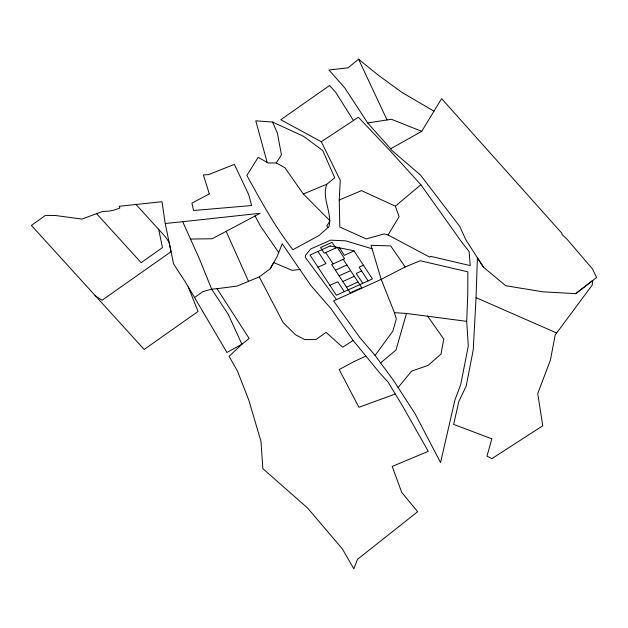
<?xml version="1.0" encoding="UTF-8"?>
<svg xmlns="http://www.w3.org/2000/svg" width="628" height="628" viewBox="0 0 628 628"><rect width="100%" height="100%" fill="white"/><g stroke="black" fill="none" stroke-linecap="round" stroke-linejoin="round"><path stroke-width="0.94" d="M575.735 293.661L592.683 280.488L592.173 285.167L555.191 334.944L550.411 360.127L537.733 393.568L542.757 425.776L491.96 458.573L486.959 456.211L491.842 438.839L453.636 424.387L458.833 401.512L466.196 386.024L473.245 349.835L476.048 297.656L477.398 257.747L483.521 267.253L505.76 285.732L543.047 291.824L575.735 293.661L596.6 277.474L592.518 269.004L567.005 239.19L561.785 234.236L562.029 233.428L441.61 98.62L421.741 131.331L390.687 148.773L367.678 122.97L344.623 87.677L328.923 69.998L348.03 67.832L358.58 59.189L378.299 75.179L401.739 92.269L433.948 111.156M466.706 321.348L467.75 294.344L467.86 271.822L420.179 260.746L405.186 266.955L381.188 279.374L333.578 300.93L359.923 337.676L375.089 355.417L393.544 380.427L414.99 413.616L440.558 462.546L454.9 400.099L460.74 384.454L468.3 346.059L466.706 321.348L406.481 313.458L394.447 312.666L381.188 279.374L371.038 245.352L390.702 245.917L405.186 266.955M321.316 141.724L358.36 117.248L389.431 150.045L420.854 184.734L461.541 241.882L469.108 251.538L470.231 265.613L430.855 256.381L429.521 257.017L388.049 234.982L384.297 233.891L366.21 238.938L339.834 227.006L339.238 199.994L340.258 180.283L321.316 141.724L280.787 119.744L329.582 85.487L335.815 92.504L353.454 120.49M267.151 162.393L255.777 120.835L272.623 122.06L303.685 136.402L322.737 150.539L334.732 177.779L326.796 184.255C321.442 198.448 332.44 212.531 328.954 226.645L319.103 235.5L292.891 249.716C274.931 226.771 260.95 200.913 246.867 175.463L258.163 157.361L268.25 163.005L276.226 162.935L284.845 167.684L303.332 193.974L329.998 220.813L326.756 226.025L328.059 227.446M406.481 313.458L395.985 350.055L380.741 362.78M216.998 288.684L237.078 286.101L259.278 276.877L270.228 268.745L277.105 256.569L282.231 243.79L310.742 285.363L331.082 308.733L353.124 340.447L379.618 372.812L388.041 382.06L402.98 406.701L428.28 451.351L392.21 466.416L401.685 492.336L417.636 511.718L357.489 559.328L353.807 568.811L342.291 548.809L307.508 507.958L262.849 468.614L260.973 441.468L248.939 400.515L237.533 371.219L229.118 356.359L241.913 344.215L249.175 338.476L216.998 288.684L211.652 289.147L202.797 291.675L194.57 297.539L226.92 352.457L241.913 344.215L228.207 314.298L211.652 289.147L199.798 259.764L182.709 221.7L165.203 223.489L162.016 201.706L119.242 206.267L119.854 207.907L119.092 208.268A42.351 35.718 28 0 1 109.06 211.087L102.552 211.503L81.923 219.054L55.233 215.483L45.42 215.404L31.4 225.428L144.165 349.451L198.071 311.472L188.243 286.886M270.228 268.745L273.714 262.575L292.075 270.338L300.058 269.498M388.049 234.982L399.118 216.676L395.365 206.188L361.516 190.637L339.238 199.994M276.226 162.935L281.438 154.881L277.403 133.183L272.623 122.06M375.089 355.417L392.838 331.137L396.323 319L394.447 312.666M398.089 387.57L411.615 371.117L428.037 365.433L440.989 354.066L443.737 339.049L427.55 316.033M395.365 206.188L420.854 184.734M353.124 340.447L342.707 347.26L326.026 332.361L315.908 339.583L304.682 339.583L295.482 334.724L283.157 322.627L259.278 276.877M182.709 221.7L260.149 213.285L212.131 238.758L190.724 239.032M365.826 356.123L354.373 361.414L339.191 369.539L358.894 407.282L395.216 394.062M318.011 267.23L325.916 263.65L317.941 251.483M354.051 250.917L344.348 255.306L339.434 247.801M335.383 270.197L346.899 264.985M339.096 275.857L350.612 270.644M363.416 265.204L359.098 267.159L368.094 280.897M329.888 285.348L337.793 281.768L344.293 291.667M361.602 270.99L356.225 273.423L362.717 283.33M342.81 281.525L354.325 276.304M346.515 287.184L358.039 281.972M303.332 193.974L326.796 184.255M367.678 122.97L391.393 119.281L421.741 131.331M372.051 248.751L345.533 240.822L330.634 240.163L310.75 248.939L305.695 255.031L305.232 257.205L336.514 299.595M556.384 332.864L476.048 297.656M95.064 295.592L102.081 300.255L171.044 251.671L169.081 242.212L165.415 236.834L136.017 204.477M96.5 213.567L141.127 262.661L162.464 247.628L158.601 228.984M278.722 252.55L260.487 226.135L255.078 215.961M335.768 247.997L332.055 242.337L320.539 247.55L324.244 253.21L337.205 247.346L344.623 258.673L331.67 264.537L350.228 292.844L361.752 287.632L343.186 259.325M325.681 252.566L333.107 263.886M483.521 267.253L465.874 239.841L459.79 226.48L420.532 175.086L391.417 150.037L390.687 148.773M194.57 297.539L184.899 281.266L173.587 263.933L165.203 223.489M358.58 59.189L387.068 119.987M226.088 231.261L248.507 281.352M209.305 193.919L191.909 203.142L193.597 210.506L251.655 205.537L248.633 194.492L234.37 164.387L208.527 174.631L203.378 174.874L209.305 193.919M330.202 245.933L310.036 255.062L336.38 295.246L372.42 278.934L353.933 250.737L330.202 245.933"/></g></svg>
